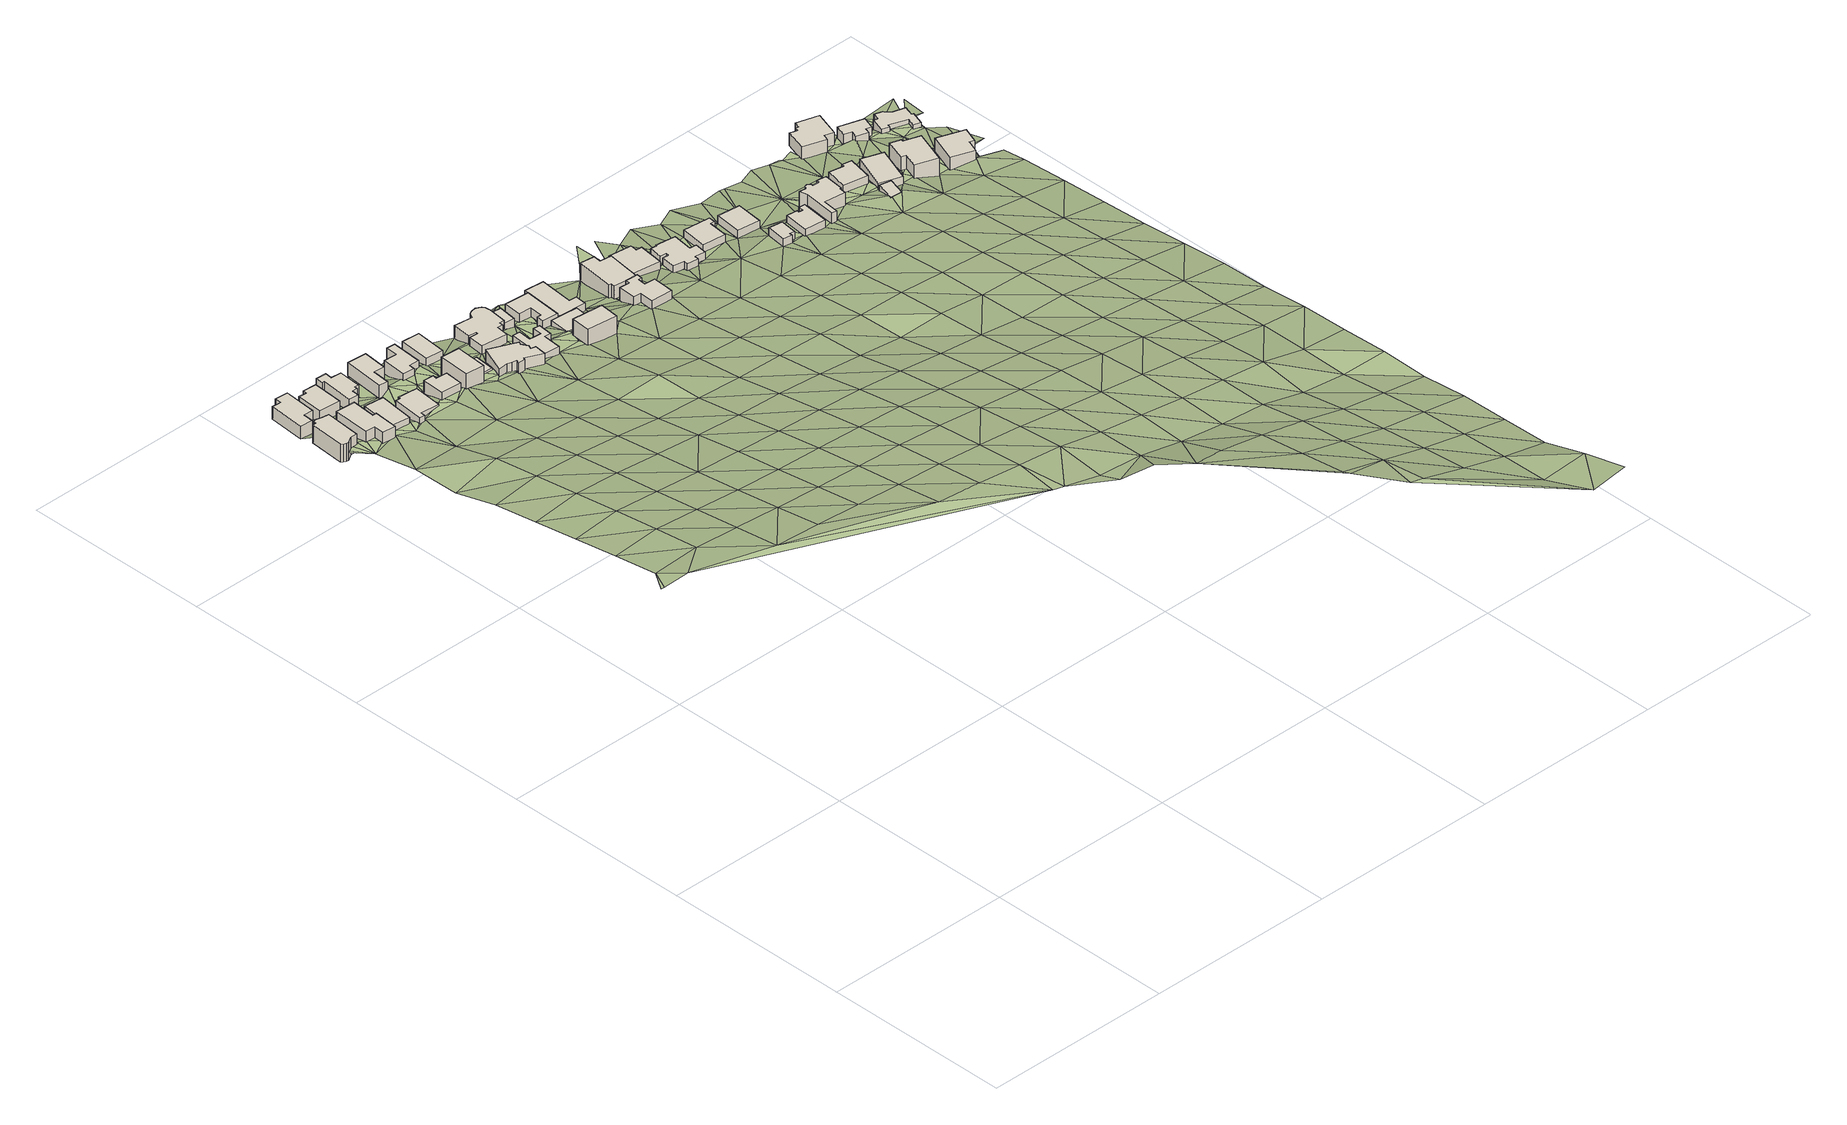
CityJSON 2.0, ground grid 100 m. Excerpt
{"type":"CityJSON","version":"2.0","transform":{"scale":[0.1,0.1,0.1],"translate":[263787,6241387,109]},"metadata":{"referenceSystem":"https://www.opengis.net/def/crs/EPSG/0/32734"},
"CityObjects":{
"building1":{"type":"Building","attributes":{"address":"17 Premier Road Walmer Estate Cape Town","building":"house","building:levels":3,"building_height":9.7,"plus_code":"4FRW3C6V+WQ6","ground_height":129.9,"roof_height":139.6},"geometry":[{"type":"Solid","lod":"1","boundaries":[[[[0,1,2,3]],[[1,4,5,2]],[[4,6,7,5]],[[6,8,9,7]],[[8,10,11,9]],[[10,12,13,11]],[[12,14,15,13]],[[14,16,17,15]],[[16,18,19,17]],[[18,20,21,19]],[[20,22,23,21]],[[22,0,3,23]],[[3,2,5,7,9,11,13,15,17,19,21,23]],[[22,20,18,16,14,12,10,8,6,4,1,0]]]]}]},
"building2":{"type":"Building","attributes":{"address":"8 Beresford Road Walmer Estate Cape Town","building":"house","building:levels":2,"building_height":6.9,"plus_code":"4FRW3C7V+2QG","ground_height":126.04,"roof_height":132.94},"geometry":[{"type":"Solid","lod":"1","boundaries":[[[[24,25,26,27]],[[25,28,29,26]],[[28,30,31,29]],[[30,32,33,31]],[[32,34,35,33]],[[34,36,37,35]],[[36,38,39,37]],[[38,24,27,39]],[[27,26,29,31,33,35,37,39]],[[38,36,34,32,30,28,25,24]]]]}]},
"building3":{"type":"Building","attributes":{"address":"19 Premier Road Walmer Estate Cape Town","building":"house","building:levels":3,"building_height":9.7,"plus_code":"4FRW3C6V+WRF","ground_height":129.9,"roof_height":139.6},"geometry":[{"type":"Solid","lod":"1","boundaries":[[[[40,41,42,43]],[[41,44,45,42]],[[44,46,47,45]],[[46,48,49,47]],[[48,50,51,49]],[[50,52,53,51]],[[52,54,55,53]],[[54,40,43,55]],[[43,42,45,47,49,51,53,55]],[[54,52,50,48,46,44,41,40]]]]}]},
"building4":{"type":"Building","attributes":{"address":"10 Beresford Road Walmer Estate Cape Town","building":"house","building:levels":2,"building_height":6.9,"plus_code":"4FRW3C7V+2R8","ground_height":126.04,"roof_height":132.94},"geometry":[{"type":"Solid","lod":"1","boundaries":[[[[56,57,58,59]],[[57,60,61,58]],[[60,62,63,61]],[[62,64,65,63]],[[64,66,67,65]],[[66,56,59,67]],[[59,58,61,63,65,67]],[[66,64,62,60,57,56]]]]}]},
"building5":{"type":"Building","attributes":{"address":"21 Premier Road Walmer Estate Cape Town","building":"house","building:levels":2,"building_height":6.9,"plus_code":"4FRW3C6V+VVW","ground_height":129.94,"roof_height":136.84},"geometry":[{"type":"Solid","lod":"1","boundaries":[[[[68,69,70,71]],[[69,72,73,70]],[[72,74,75,73]],[[74,68,71,75]],[[71,70,73,75]],[[74,72,69,68]]]]}]},
"building6":{"type":"Building","attributes":{"address":"23 Premier Road Walmer Estate Cape Town","building":"house","building:levels":2,"building_height":6.9,"plus_code":"4FRW3C6V+VWQ","ground_height":129.94,"roof_height":136.84},"geometry":[{"type":"Solid","lod":"1","boundaries":[[[[76,77,78,79]],[[77,80,81,78]],[[80,82,83,81]],[[82,84,85,83]],[[84,86,87,85]],[[86,88,89,87]],[[88,90,91,89]],[[90,76,79,91]],[[79,78,81,83,85,87,89,91]],[[90,88,86,84,82,80,77,76]]]]}]},
"building7":{"type":"Building","attributes":{"address":"12 Beresford Road University Estate Cape Town","building":"house","building:levels":2,"building_height":6.9,"plus_code":"4FRW3C7V+2V9","ground_height":126.04,"roof_height":132.94},"geometry":[{"type":"Solid","lod":"1","boundaries":[[[[92,93,94,95]],[[93,96,97,94]],[[96,98,99,97]],[[98,100,101,99]],[[100,102,103,101]],[[102,104,105,103]],[[104,106,107,105]],[[106,108,109,107]],[[108,110,111,109]],[[110,112,113,111]],[[112,114,115,113]],[[114,92,95,115]],[[95,94,97,99,101,103,105,107,109,111,113,115]],[[114,112,110,108,106,104,102,100,98,96,93,92]]]]}]},
"building8":{"type":"Building","attributes":{"address":"14 Beresford Road Walmer Estate Cape Town","building":"house","building:levels":2,"building_height":6.9,"plus_code":"4FRW3C7V+2X6","ground_height":129.29,"roof_height":136.19},"geometry":[{"type":"Solid","lod":"1","boundaries":[[[[116,117,118,119]],[[117,120,121,118]],[[120,122,123,121]],[[122,124,125,123]],[[124,126,127,125]],[[126,116,119,127]],[[119,118,121,123,125,127]],[[126,124,122,120,117,116]]]]}]},
"building9":{"type":"Building","attributes":{"address":"25 Premier Road University Estate Cape Town","building":"house","building:levels":2,"building_height":6.9,"plus_code":"4FRW3C6W+V2C","ground_height":133.66,"roof_height":140.56},"geometry":[{"type":"Solid","lod":"1","boundaries":[[[[128,129,130,131]],[[129,132,133,130]],[[132,134,135,133]],[[134,136,137,135]],[[136,138,139,137]],[[138,128,131,139]],[[131,130,133,135,137,139]],[[138,136,134,132,129,128]]]]}]},
"building10":{"type":"Building","attributes":{"address":"16 Beresford Road Walmer Estate Cape Town","building":"house","building:levels":2,"building_height":6.9,"plus_code":"4FRW3C6W+X2M","ground_height":129.29,"roof_height":136.19},"geometry":[{"type":"Solid","lod":"1","boundaries":[[[[140,141,142,143]],[[141,144,145,142]],[[144,146,147,145]],[[146,148,149,147]],[[148,150,151,149]],[[150,152,153,151]],[[152,154,155,153]],[[154,140,143,155]],[[143,142,145,147,149,151,153,155]],[[154,152,150,148,146,144,141,140]]]]}]},
"building11":{"type":"Building","attributes":{"address":"27 Premier Road Walmer Estate Cape Town","building":"house","building:levels":4,"building_height":12.5,"plus_code":"4FRW3C6W+V3J","ground_height":132.16,"roof_height":144.66},"geometry":[{"type":"Solid","lod":"1","boundaries":[[[[156,157,158,159]],[[157,160,161,158]],[[160,162,163,161]],[[162,156,159,163]],[[159,158,161,163]],[[162,160,157,156]]]]}]},
"building12":{"type":"Building","attributes":{"address":"University Estate Cape Town","building":"house","building:levels":1,"building_height":4.1,"plus_code":"4FRW3C6W+V4J","ground_height":132.16,"roof_height":136.26},"geometry":[{"type":"Solid","lod":"1","boundaries":[[[[164,165,166,167]],[[165,168,169,166]],[[168,170,171,169]],[[170,164,167,171]],[[167,166,169,171]],[[170,168,165,164]]]]}]},
"building13":{"type":"Building","attributes":{"address":"18 Beresford Road Walmer Estate Cape Town","building":"house","building:levels":2,"building_height":6.9,"plus_code":"4FRW3C6W+X3P","ground_height":128.44,"roof_height":135.34},"geometry":[{"type":"Solid","lod":"1","boundaries":[[[[172,173,174,175]],[[173,176,177,174]],[[176,178,179,177]],[[178,172,175,179]],[[175,174,177,179]],[[178,176,173,172]]]]}]},
"building14":{"type":"Building","attributes":{"address":"29 Premier Road Walmer Estate Cape Town","building":"house","building:levels":2,"building_height":6.9,"plus_code":"4FRW3C6W+V57","ground_height":132.16,"roof_height":139.06},"geometry":[{"type":"Solid","lod":"1","boundaries":[[[[180,181,182,183]],[[181,184,185,182]],[[184,186,187,185]],[[186,188,189,187]],[[188,190,191,189]],[[190,192,193,191]],[[192,194,195,193]],[[194,196,197,195]],[[196,198,199,197]],[[198,200,201,199]],[[200,202,203,201]],[[202,204,205,203]],[[204,206,207,205]],[[206,180,183,207]],[[183,182,185,187,189,191,193,195,197,199,201,203,205,207]],[[206,204,202,200,198,196,194,192,190,188,186,184,181,180]]]]}]},
"building15":{"type":"Building","attributes":{"address":"Beresford Road Walmer Estate Cape Town","building":"house","building:levels":2,"building_height":6.9,"plus_code":"4FRW3C6W+X67","ground_height":127.1,"roof_height":134},"geometry":[{"type":"Solid","lod":"1","boundaries":[[[[208,209,210,211]],[[209,212,213,210]],[[212,214,215,213]],[[214,216,217,215]],[[216,218,219,217]],[[218,220,221,219]],[[220,222,223,221]],[[222,224,225,223]],[[224,226,227,225]],[[226,228,229,227]],[[228,230,231,229]],[[230,232,233,231]],[[232,234,235,233]],[[234,236,237,235]],[[236,238,239,237]],[[238,240,241,239]],[[240,242,243,241]],[[242,208,211,243]],[[211,210,213,215,217,219,221,223,225,227,229,231,233,235,237,239,241,243]],[[242,240,238,236,234,232,230,228,226,224,222,220,218,216,214,212,209,208]]]]}]},
"building16":{"type":"Building","attributes":{"address":"31 Premier Road Walmer Estate Cape Town","building":"house","building:levels":2,"building_height":6.9,"plus_code":"4FRW3C6W+V69","ground_height":128.84,"roof_height":135.74},"geometry":[{"type":"Solid","lod":"1","boundaries":[[[[244,245,246,247]],[[245,248,249,246]],[[248,250,251,249]],[[250,252,253,251]],[[252,254,255,253]],[[254,256,257,255]],[[256,258,259,257]],[[258,260,261,259]],[[260,262,263,261]],[[262,264,265,263]],[[264,266,267,265]],[[266,244,247,267]],[[247,246,249,251,253,255,257,259,261,263,265,267]],[[266,264,262,260,258,256,254,252,250,248,245,244]]]]}]},
"building17":{"type":"Building","attributes":{"address":"Beresford Road Walmer Estate Cape Town","building":"house","building:levels":2,"building_height":6.9,"plus_code":"4FRW3C6W+X77","ground_height":125.45,"roof_height":132.35},"geometry":[{"type":"Solid","lod":"1","boundaries":[[[[268,269,270,271]],[[269,272,273,270]],[[272,274,275,273]],[[274,268,271,275]],[[271,270,273,275]],[[274,272,269,268]]]]}]},
"building18":{"type":"Building","attributes":{"address":"Walmer Estate Cape Town","building":"house","building:levels":3,"building_height":9.7,"plus_code":"4FRW3C6W+R9C","ground_height":130.36,"roof_height":140.06},"geometry":[{"type":"Solid","lod":"1","boundaries":[[[[276,277,278,279]],[[277,280,281,278]],[[280,282,283,281]],[[282,276,279,283]],[[279,278,281,283]],[[282,280,277,276]]]]}]},
"building19":{"type":"Building","attributes":{"address":"24 Beresford Road Walmer Estate Cape Town","building":"house","building:levels":2,"building_height":6.9,"plus_code":"4FRW3C6W+W8P","ground_height":125.45,"roof_height":132.35},"geometry":[{"type":"Solid","lod":"1","boundaries":[[[[284,285,286,287]],[[285,288,289,286]],[[288,290,291,289]],[[290,292,293,291]],[[292,294,295,293]],[[294,296,297,295]],[[296,298,299,297]],[[298,284,287,299]],[[287,286,289,291,293,295,297,299]],[[298,296,294,292,290,288,285,284]]]]}]},
"building20":{"type":"Building","attributes":{"address":"Walmer Estate Cape Town","building":"house","building:levels":1,"building_height":4.1,"plus_code":"4FRW3C6W+V9J","ground_height":127.07,"roof_height":131.17},"geometry":[{"type":"Solid","lod":"1","boundaries":[[[[300,301,302,303]],[[301,304,305,302]],[[304,306,307,305]],[[306,308,309,307]],[[308,310,311,309]],[[310,300,303,311]],[[303,302,305,307,309,311]],[[310,308,306,304,301,300]]]]}]},
"building21":{"type":"Building","attributes":{"address":"102 Upper Melbourne Road Walmer Estate Cape Town","building":"house","building:levels":2,"building_height":6.9,"plus_code":"4FRW3C6W+X94","ground_height":123.52,"roof_height":130.42},"geometry":[{"type":"Solid","lod":"1","boundaries":[[[[312,313,314,315]],[[313,316,317,314]],[[316,318,319,317]],[[318,320,321,319]],[[320,322,323,321]],[[322,312,315,323]],[[315,314,317,319,321,323]],[[322,320,318,316,313,312]]]]}]},
"building22":{"type":"Building","attributes":{"address":"99 Upper Melbourne Road Walmer Estate Cape Town","building":"house","building:levels":2,"building_height":6.9,"plus_code":"4FRW3C6W+VG3","ground_height":124.95,"roof_height":131.85},"geometry":[{"type":"Solid","lod":"1","boundaries":[[[[324,325,326,327]],[[325,328,329,326]],[[328,330,331,329]],[[330,332,333,331]],[[332,334,335,333]],[[334,336,337,335]],[[336,338,339,337]],[[338,340,341,339]],[[340,342,343,341]],[[342,344,345,343]],[[344,346,347,345]],[[346,324,327,347]],[[327,326,329,331,333,335,337,339,341,343,345,347]],[[346,344,342,340,338,336,334,332,330,328,325,324]]]]}]},
"building23":{"type":"Building","attributes":{"address":"97 Upper Melbourne Road Walmer Estate Cape Town","building":"house","building:levels":3,"building_height":9.7,"plus_code":"4FRW3C6W+WGF","ground_height":121.51,"roof_height":131.21},"geometry":[{"type":"Solid","lod":"1","boundaries":[[[[348,349,350,351]],[[349,352,353,350]],[[352,354,355,353]],[[354,356,357,355]],[[356,358,359,357]],[[358,360,361,359]],[[360,362,363,361]],[[362,348,351,363]],[[351,350,353,355,357,359,361,363]],[[362,360,358,356,354,352,349,348]]]]}]},
"building24":{"type":"Building","attributes":{"address":"30 Beresford Road Walmer Estate Cape Town","building":"house","building:levels":2,"building_height":6.9,"plus_code":"4FRW3C6W+WHQ","ground_height":119.67,"roof_height":126.57},"geometry":[{"type":"Solid","lod":"1","boundaries":[[[[364,365,366,367]],[[365,368,369,366]],[[368,370,371,369]],[[370,372,373,371]],[[372,374,375,373]],[[374,364,367,375]],[[367,366,369,371,373,375]],[[374,372,370,368,365,364]]]]}]},
"building25":{"type":"Building","attributes":{"address":"32 Beresford Road Walmer Estate Cape Town","building":"house","building:levels":1,"building_height":4.1,"plus_code":"4FRW3C6W+WM3","ground_height":121.86,"roof_height":125.96},"geometry":[{"type":"Solid","lod":"1","boundaries":[[[[376,377,378,379]],[[377,380,381,378]],[[380,382,383,381]],[[382,384,385,383]],[[384,386,387,385]],[[386,388,389,387]],[[388,390,391,389]],[[390,392,393,391]],[[392,394,395,393]],[[394,396,397,395]],[[396,398,399,397]],[[398,400,401,399]],[[400,402,403,401]],[[402,404,405,403]],[[404,406,407,405]],[[406,376,379,407]],[[379,378,381,383,385,387,389,391,393,395,397,399,401,403,405,407]],[[406,404,402,400,398,396,394,392,390,388,386,384,382,380,377,376]]]]}]},
"building26":{"type":"Building","attributes":{"address":"34 Beresford Road Walmer Estate Cape Town","building":"house","building:levels":1,"building_height":4.1,"plus_code":"4FRW3C6W+WQ2","ground_height":121.86,"roof_height":125.96},"geometry":[{"type":"Solid","lod":"1","boundaries":[[[[408,409,410,411]],[[409,412,413,410]],[[412,414,415,413]],[[414,416,417,415]],[[416,418,419,417]],[[418,408,411,419]],[[411,410,413,415,417,419]],[[418,416,414,412,409,408]]]]}]},
"building27":{"type":"Building","attributes":{"address":"University Estate Cape Town","building":"house","building:levels":1,"building_height":4.1,"plus_code":"4FRW3C6W+RV6","ground_height":124.64,"roof_height":128.74},"geometry":[{"type":"Solid","lod":"1","boundaries":[[[[420,421,422,423]],[[421,424,425,422]],[[424,426,427,425]],[[426,428,429,427]],[[428,430,431,429]],[[430,420,423,431]],[[423,422,425,427,429,431]],[[430,428,426,424,421,420]]]]}]},
"building28":{"type":"Building","attributes":{"address":"36 Beresford Road Walmer Estate Cape Town","building":"house","building:levels":1,"building_height":4.1,"plus_code":"4FRW3C6W+WR4","ground_height":120.69,"roof_height":124.79},"geometry":[{"type":"Solid","lod":"1","boundaries":[[[[432,433,434,435]],[[433,436,437,434]],[[436,438,439,437]],[[438,432,435,439]],[[435,434,437,439]],[[438,436,433,432]]]]}]},
"building29":{"type":"Building","attributes":{"address":"38 Beresford Road Walmer Estate Cape Town","building":"house","building:levels":1,"building_height":4.1,"plus_code":"4FRW3C6W+RW7","ground_height":123.28,"roof_height":127.38},"geometry":[{"type":"Solid","lod":"1","boundaries":[[[[440,441,442,443]],[[441,444,445,442]],[[444,446,447,445]],[[446,448,449,447]],[[448,450,451,449]],[[450,452,453,451]],[[452,454,455,453]],[[454,440,443,455]],[[443,442,445,447,449,451,453,455]],[[454,452,450,448,446,444,441,440]]]]}]},
"building30":{"type":"Building","attributes":{"address":"40 Beresford Road Walmer Estate Cape Town","building":"house","building:levels":3,"building_height":9.7,"plus_code":"4FRW3C6W+RXX","ground_height":118.25,"roof_height":127.95},"geometry":[{"type":"Solid","lod":"1","boundaries":[[[[456,457,458,459]],[[457,460,461,458]],[[460,462,463,461]],[[462,464,465,463]],[[464,466,467,465]],[[466,468,469,467]],[[468,470,471,469]],[[470,472,473,471]],[[472,474,475,473]],[[474,476,477,475]],[[476,478,479,477]],[[478,480,481,479]],[[480,482,483,481]],[[482,484,485,483]],[[484,486,487,485]],[[486,456,459,487]],[[459,458,461,463,465,467,469,471,473,475,477,479,481,483,485,487]],[[486,484,482,480,478,476,474,472,470,468,466,464,462,460,457,456]]]]}]},
"building31":{"type":"Building","attributes":{"building":"garage","building:levels":1,"building_height":4.1,"plus_code":"4FRW3C6X+Q4J","ground_height":120.44,"roof_height":124.54},"geometry":[{"type":"Solid","lod":"1","boundaries":[[[[488,489,490,491]],[[489,492,493,490]],[[492,494,495,493]],[[494,488,491,495]],[[491,490,493,495]],[[494,492,489,488]]]]}]},
"building32":{"type":"Building","attributes":{"address":"42 Beresford Road Walmer Estate Cape Town","building":"house","building:levels":2,"building_height":6.9,"plus_code":"4FRW3C6X+V34","ground_height":118.25,"roof_height":125.15},"geometry":[{"type":"Solid","lod":"1","boundaries":[[[[496,497,498,499]],[[497,500,501,498]],[[500,502,503,501]],[[502,504,505,503]],[[504,506,507,505]],[[506,496,499,507]],[[499,498,501,503,505,507]],[[506,504,502,500,497,496]]]]}]},
"building33":{"type":"Building","attributes":{"address":"44 Beresford Road Walmer Estate Cape Town","building":"house","building:levels":2,"building_height":6.9,"plus_code":"4FRW3C6X+R4Q","ground_height":117.05,"roof_height":123.95},"geometry":[{"type":"Solid","lod":"1","boundaries":[[[[508,509,510,511]],[[509,512,513,510]],[[512,514,515,513]],[[514,508,511,515]],[[511,510,513,515]],[[514,512,509,508]]]]}]},
"building34":{"type":"Building","attributes":{"address":"43 Beresford Road Walmer Estate Cape Town","building":"house","building:levels":2,"building_height":6.9,"plus_code":"4FRW3C6X+X5R","ground_height":113.22,"roof_height":120.12},"geometry":[{"type":"Solid","lod":"1","boundaries":[[[[516,517,518,519]],[[517,520,521,518]],[[520,522,523,521]],[[522,524,525,523]],[[524,526,527,525]],[[526,528,529,527]],[[528,530,531,529]],[[530,532,533,531]],[[532,534,535,533]],[[534,516,519,535]],[[519,518,521,523,525,527,529,531,533,535]],[[534,532,530,528,526,524,522,520,517,516]]]]}]},
"building35":{"type":"Building","attributes":{"address":"46 Beresford Road Walmer Estate Cape Town","building":"house","building:levels":3,"building_height":9.7,"plus_code":"4FRW3C6X+R6F","ground_height":117.05,"roof_height":126.75},"geometry":[{"type":"Solid","lod":"1","boundaries":[[[[536,537,538,539]],[[537,540,541,538]],[[540,542,543,541]],[[542,544,545,543]],[[544,546,547,545]],[[546,548,549,547]],[[548,550,551,549]],[[550,536,539,551]],[[539,538,541,543,545,547,549,551]],[[550,548,546,544,542,540,537,536]]]]}]},
"building36":{"type":"Building","attributes":{"address":"45 Beresford Road Walmer Estate Cape Town","building":"house","building:levels":2,"building_height":6.9,"plus_code":"4FRW3C6X+X64","ground_height":111.36,"roof_height":118.26},"geometry":[{"type":"Solid","lod":"1","boundaries":[[[[552,553,554,555]],[[553,556,557,554]],[[556,558,559,557]],[[558,560,561,559]],[[560,562,563,561]],[[562,564,565,563]],[[564,566,567,565]],[[566,552,555,567]],[[555,554,557,559,561,563,565,567]],[[566,564,562,560,558,556,553,552]]]]}]},
"building37":{"type":"Building","attributes":{"address":"48 Beresford Road Walmer Estate Cape Town","building":"house","building:levels":3,"building_height":9.7,"plus_code":"4FRW3C6X+Q8R","ground_height":114.05,"roof_height":123.75},"geometry":[{"type":"Solid","lod":"1","boundaries":[[[[568,569,570,571]],[[569,572,573,570]],[[572,574,575,573]],[[574,576,577,575]],[[576,578,579,577]],[[578,568,571,579]],[[571,570,573,575,577,579]],[[578,576,574,572,569,568]]]]}]},
"building38":{"type":"Building","attributes":{"address":"47 Beresford Road Walmer Estate Cape Town","building":"house","building:levels":2,"building_height":6.9,"plus_code":"4FRW3C6X+W8J","ground_height":109.24,"roof_height":116.14},"geometry":[{"type":"Solid","lod":"1","boundaries":[[[[580,581,582,583]],[[581,584,585,582]],[[584,586,587,585]],[[586,588,589,587]],[[588,590,591,589]],[[590,592,593,591]],[[592,594,595,593]],[[594,596,597,595]],[[596,598,599,597]],[[598,600,601,599]],[[600,602,603,601]],[[602,604,605,603]],[[604,606,607,605]],[[606,580,583,607]],[[583,582,585,587,589,591,593,595,597,599,601,603,605,607]],[[606,604,602,600,598,596,594,592,590,588,586,584,581,580]]]]}]},
"terrain1":{"type":"TINRelief","geometry":[{"type":"CompositeSurface","lod":"1","boundaries":[[[608,609,610]],[[610,609,611]],[[612,610,611]],[[613,610,612]],[[613,614,615]],[[612,614,613]],[[616,612,611]],[[617,615,618]],[[615,614,618]],[[617,619,620]],[[614,612,621]],[[619,617,618]],[[616,621,612]],[[622,620,623]],[[618,614,624]],[[623,620,619]],[[621,624,614]],[[625,622,626]],[[627,628,629]],[[630,619,618]],[[631,628,627]],[[626,622,623]],[[632,631,627]],[[624,630,618]],[[621,616,633]],[[625,634,627]],[[627,635,632]],[[623,619,636]],[[637,635,627]],[[638,625,626]],[[4,34,32]],[[34,4,1]],[[624,621,633]],[[48,632,635]],[[616,639,633]],[[630,636,619]],[[638,634,625]],[[637,627,634]],[[632,48,0]],[[1,0,34]],[[637,640,635]],[[34,0,48]],[[641,626,623]],[[611,642,616]],[[38,36,34]],[[48,64,34]],[[624,643,630]],[[38,34,64]],[[636,641,623]],[[643,624,633]],[[46,64,48]],[[634,644,41]],[[638,645,634]],[[646,639,616]],[[62,38,64]],[[634,645,644]],[[647,638,626]],[[648,636,630]],[[44,41,72]],[[72,41,644]],[[72,46,44]],[[641,647,626]],[[66,64,46]],[[645,649,644]],[[639,650,633]],[[645,638,651]],[[630,643,648]],[[104,46,72]],[[652,649,645]],[[104,66,46]],[[645,651,652]],[[636,653,641]],[[651,638,654]],[[647,654,638]],[[643,633,655]],[[104,72,106]],[[652,84,649]],[[648,653,636]],[[106,72,69]],[[104,102,66]],[[649,84,69]],[[655,633,650]],[[100,66,102]],[[646,650,639]],[[656,647,641]],[[657,651,658]],[[69,84,80]],[[84,82,80]],[[106,110,108]],[[659,648,643]],[[69,660,106]],[[653,656,641]],[[69,80,660]],[[654,661,651]],[[660,110,106]],[[661,658,651]],[[659,643,655]],[[110,114,112]],[[114,110,660]],[[662,660,80]],[[663,654,647]],[[662,80,664]],[[658,661,665]],[[660,117,114]],[[658,665,664]],[[642,646,616]],[[656,663,647]],[[666,655,650]],[[653,648,667]],[[136,664,665]],[[659,668,648]],[[669,661,654]],[[662,664,670]],[[671,665,661]],[[666,650,646]],[[670,664,136]],[[126,124,662]],[[670,672,662]],[[656,653,667]],[[662,672,126]],[[648,668,667]],[[663,673,654]],[[670,136,134]],[[654,673,669]],[[661,669,671]],[[655,674,659]],[[129,134,132]],[[672,670,675]],[[126,672,146]],[[674,655,666]],[[134,676,670]],[[671,669,129]],[[126,146,677]],[[677,116,126]],[[656,678,663]],[[670,676,675]],[[134,129,676]],[[676,129,669]],[[679,668,659]],[[146,144,677]],[[667,678,656]],[[675,680,681]],[[682,666,646]],[[673,683,669]],[[675,676,680]],[[679,659,674]],[[144,141,677]],[[683,684,669]],[[673,663,685]],[[676,686,680]],[[668,687,667]],[[160,686,676]],[[678,685,663]],[[686,140,680]],[[688,684,683]],[[674,666,689]],[[167,160,684]],[[167,684,688]],[[687,668,679]],[[690,683,673]],[[686,176,140]],[[691,686,160]],[[167,170,160]],[[682,689,666]],[[166,167,688]],[[642,682,646]],[[691,160,170]],[[667,692,678]],[[690,688,683]],[[691,693,686]],[[685,694,673]],[[673,694,690]],[[695,679,674]],[[691,170,168]],[[692,667,687]],[[166,688,206]],[[696,688,690]],[[206,168,166]],[[689,695,674]],[[690,697,696]],[[685,678,698]],[[697,690,699]],[[693,691,700]],[[691,168,700]],[[687,679,701]],[[702,690,694]],[[700,168,206]],[[698,678,692]],[[703,689,682]],[[693,224,173]],[[695,701,679]],[[704,693,700]],[[694,705,702]],[[705,706,702]],[[685,707,694]],[[693,704,708]],[[703,682,642]],[[206,709,700]],[[224,693,708]],[[710,692,687]],[[707,685,698]],[[695,689,711]],[[701,710,687]],[[705,694,712]],[[713,714,715]],[[714,705,716]],[[717,718,715]],[[708,704,719]],[[709,718,717]],[[714,717,715]],[[720,700,709]],[[703,711,689]],[[721,703,642]],[[719,722,708]],[[723,714,716]],[[717,714,723]],[[698,692,724]],[[709,717,720]],[[705,712,716]],[[720,725,700]],[[726,694,707]],[[712,694,726]],[[727,701,695]],[[710,724,692]],[[711,727,695]],[[720,728,725]],[[224,222,729]],[[730,707,698]],[[725,728,731]],[[725,731,732]],[[703,721,733]],[[254,728,734]],[[710,701,735]],[[734,736,254]],[[729,222,220]],[[737,712,738]],[[724,730,698]],[[218,729,220]],[[733,711,703]],[[726,739,712]],[[731,740,741]],[[721,742,743]],[[216,729,218]],[[728,744,731]],[[727,735,701]],[[712,745,738]],[[728,254,744]],[[743,733,721]],[[746,726,707]],[[739,745,712]],[[744,740,731]],[[744,254,252]],[[747,724,710]],[[738,748,252]],[[730,746,707]],[[749,738,745]],[[748,738,749]],[[745,739,749]],[[274,212,209]],[[735,747,710]],[[744,252,750]],[[751,252,748]],[[739,726,282]],[[727,711,752]],[[751,750,252]],[[753,274,744]],[[214,754,216]],[[733,755,711]],[[753,744,750]],[[754,214,212]],[[730,724,756]],[[274,753,285]],[[751,748,757]],[[754,212,274]],[[746,758,726]],[[759,753,750]],[[735,727,752]],[[726,758,282]],[[742,760,743]],[[711,755,752]],[[747,756,724]],[[759,750,761]],[[751,757,762]],[[285,754,274]],[[749,763,748]],[[743,760,733]],[[760,742,764]],[[765,746,730]],[[276,763,749]],[[754,285,284]],[[762,757,300]],[[735,766,747]],[[756,765,730]],[[767,284,762]],[[767,762,300]],[[755,733,768]],[[766,735,752]],[[769,282,758]],[[770,760,764]],[[276,282,769]],[[284,771,754]],[[284,767,771]],[[772,758,746]],[[768,733,760]],[[763,276,769]],[[773,774,300]],[[300,775,767]],[[769,774,763]],[[776,756,747]],[[765,772,746]],[[300,774,775]],[[755,777,752]],[[747,766,776]],[[778,769,758]],[[777,755,768]],[[779,774,769]],[[756,780,765]],[[775,781,782]],[[775,774,779]],[[783,782,322]],[[772,784,758]],[[760,770,785]],[[766,752,786]],[[787,771,322]],[[776,780,756]],[[758,784,778]],[[785,768,760]],[[788,781,775]],[[752,777,786]],[[769,778,779]],[[785,770,789]],[[790,772,765]],[[779,340,775]],[[354,782,781]],[[775,340,788]],[[782,354,322]],[[791,776,766]],[[770,792,789]],[[780,790,765]],[[793,794,770]],[[777,768,795]],[[322,354,787]],[[791,766,786]],[[796,779,778]],[[788,354,781]],[[794,792,770]],[[797,784,772]],[[340,798,788]],[[795,768,785]],[[798,799,788]],[[784,800,778]],[[336,798,340]],[[780,776,801]],[[790,797,772]],[[340,338,336]],[[802,786,777]],[[776,791,801]],[[803,798,336]],[[789,804,785]],[[802,777,795]],[[784,805,800]],[[332,330,806]],[[790,780,807]],[[336,334,803]],[[792,804,789]],[[797,805,784]],[[332,806,808]],[[809,791,786]],[[332,808,334]],[[801,807,780]],[[803,334,810]],[[811,794,793]],[[812,795,785]],[[354,352,813]],[[808,810,334]],[[809,786,802]],[[792,794,811]],[[814,352,815]],[[814,803,810]],[[790,816,797]],[[800,817,808]],[[804,812,785]],[[793,818,811]],[[791,819,801]],[[800,805,817]],[[813,352,820]],[[807,816,790]],[[352,814,820]],[[810,820,814]],[[810,808,821]],[[822,802,795]],[[791,809,819]],[[823,811,818]],[[804,792,824]],[[805,797,825]],[[820,826,813]],[[812,822,795]],[[827,808,817]],[[827,821,808]],[[828,807,801]],[[792,811,824]],[[816,825,797]],[[828,801,819]],[[812,804,829]],[[809,802,830]],[[822,831,802]],[[827,817,832]],[[833,811,823]],[[827,834,821]],[[807,835,816]],[[836,817,805]],[[824,829,804]],[[834,837,821]],[[825,838,805]],[[839,820,368]],[[821,837,840]],[[818,841,823]],[[820,839,842]],[[837,834,843]],[[844,827,832]],[[832,817,845]],[[809,830,819]],[[840,368,846]],[[802,831,830]],[[835,807,828]],[[837,843,847]],[[848,843,834]],[[837,847,840]],[[834,849,848]],[[812,850,822]],[[839,368,840]],[[805,838,836]],[[840,847,851]],[[824,811,852]],[[853,825,816]],[[839,840,851]],[[817,836,845]],[[847,854,851]],[[829,850,812]],[[855,828,819]],[[833,852,811]],[[853,816,835]],[[833,823,856]],[[845,376,857]],[[831,822,858]],[[819,830,855]],[[839,851,859]],[[836,376,845]],[[860,829,824]],[[825,861,838]],[[850,858,822]],[[380,377,382]],[[823,841,856]],[[851,382,859]],[[408,377,376]],[[852,860,824]],[[861,825,853]],[[862,835,828]],[[855,863,828]],[[377,418,382]],[[418,377,408]],[[376,836,409]],[[850,829,864]],[[831,865,830]],[[376,409,408]],[[838,420,836]],[[858,866,831]],[[852,833,867]],[[853,835,862]],[[860,864,829]],[[828,863,862]],[[868,838,861]],[[869,859,382]],[[418,869,382]],[[865,855,830]],[[856,867,833]],[[831,866,865]],[[868,420,838]],[[870,858,850]],[[409,836,436]],[[860,852,871]],[[853,872,861]],[[864,870,850]],[[869,418,416]],[[420,430,836]],[[436,836,430]],[[873,863,855]],[[414,412,409]],[[852,867,871]],[[862,872,853]],[[409,436,414]],[[874,866,858]],[[855,865,873]],[[421,420,868]],[[864,860,875]],[[876,869,416]],[[868,861,877]],[[841,878,856]],[[414,436,433]],[[870,874,858]],[[416,414,433]],[[878,867,856]],[[863,879,862]],[[871,875,860]],[[872,877,861]],[[416,433,876]],[[880,421,868]],[[436,430,438]],[[421,426,424]],[[881,865,866]],[[863,873,879]],[[882,878,841]],[[880,426,421]],[[864,883,870]],[[438,430,428]],[[866,874,881]],[[426,880,428]],[[867,884,871]],[[433,885,876]],[[880,868,886]],[[872,862,887]],[[875,883,864]],[[877,886,868]],[[888,438,428]],[[865,889,873]],[[888,428,880]],[[878,884,867]],[[879,887,862]],[[433,432,885]],[[874,870,890]],[[889,865,881]],[[891,875,871]],[[438,888,444]],[[892,877,872]],[[883,890,870]],[[886,440,880]],[[873,893,879]],[[884,891,871]],[[887,892,872]],[[432,438,894]],[[450,444,888]],[[446,450,448]],[[432,895,885]],[[893,873,889]],[[446,444,450]],[[440,886,896]],[[894,438,444]],[[883,875,897]],[[881,874,898]],[[899,886,877]],[[890,900,874]],[[901,440,896]],[[896,886,902]],[[440,901,441]],[[903,887,879]],[[891,897,875]],[[432,904,895]],[[892,899,877]],[[905,444,441]],[[894,904,432]],[[889,881,898]],[[901,896,906]],[[441,901,906]],[[898,874,900]],[[893,903,879]],[[894,444,905]],[[907,890,883]],[[441,906,905]],[[886,908,902]],[[909,892,887]],[[897,907,883]],[[899,908,886]],[[902,910,911]],[[905,912,894]],[[913,893,889]],[[905,914,912]],[[903,909,887]],[[894,915,904]],[[894,912,916]],[[917,900,890]],[[910,902,908]],[[913,889,898]],[[916,918,894]],[[899,892,919]],[[907,917,890]],[[920,918,916]],[[921,918,920]],[[921,922,918]],[[923,903,893]],[[915,894,924]],[[910,925,926]],[[892,909,919]],[[893,913,923]],[[918,927,894]],[[925,910,928]],[[929,910,908]],[[898,900,930]],[[908,899,931]],[[925,932,462]],[[917,933,900]],[[932,925,928]],[[928,910,929]],[[934,924,894]],[[502,918,462]],[[935,909,903]],[[919,931,899]],[[927,934,894]],[[462,932,502]],[[936,929,908]],[[913,898,930]],[[927,918,502]],[[930,900,933]],[[923,935,903]],[[929,937,928]],[[932,928,938]],[[937,939,928]],[[919,909,940]],[[936,908,941]],[[928,939,938]],[[931,941,908]],[[927,502,497]],[[942,923,913]],[[935,940,909]],[[497,502,500]],[[494,939,937]],[[934,927,943]],[[942,913,930]],[[496,927,497]],[[943,944,934]],[[494,936,945]],[[946,931,919]],[[939,509,938]],[[945,939,494]],[[936,941,945]],[[943,927,947]],[[509,496,938]],[[940,946,919]],[[935,923,948]],[[530,927,496]],[[949,923,942]],[[950,943,947]],[[530,947,927]],[[941,951,945]],[[952,941,931]],[[945,951,953]],[[935,948,940]],[[954,496,509]],[[923,949,948]],[[946,952,931]],[[508,945,953]],[[955,951,941]],[[951,956,953]],[[530,496,954]],[[957,953,956]],[[957,508,953]],[[508,954,509]],[[958,946,940]],[[508,957,542]],[[952,959,941]],[[941,959,955]],[[508,542,954]],[[940,948,958]],[[534,532,530]],[[954,960,530]],[[961,534,530]],[[542,962,954]],[[960,961,530]],[[955,959,963]],[[946,964,952]],[[954,962,960]],[[965,962,542]],[[958,966,946]],[[534,961,967]],[[968,955,963]],[[969,968,965]],[[970,961,960]],[[516,534,967]],[[959,952,964]],[[971,963,959]],[[946,966,964]],[[972,968,963]],[[965,968,973]],[[962,965,973]],[[962,974,975]],[[976,974,962]],[[973,968,972]],[[973,976,962]],[[977,971,959]],[[552,978,967]],[[974,976,979]],[[977,959,964]],[[980,981,971]],[[552,974,979]],[[973,982,976]],[[971,983,980]],[[984,973,972]],[[985,552,979]],[[986,982,973]],[[987,983,971]],[[972,568,984]],[[978,552,985]],[[979,988,985]],[[989,980,983]],[[990,982,991]],[[977,987,971]],[[989,568,980]],[[984,986,973]],[[991,982,986]],[[978,985,992]],[[984,993,986]],[[568,989,994]],[[995,984,568]],[[996,993,984]],[[580,992,997]],[[568,994,995]],[[996,984,998]],[[978,992,999]],[[1000,996,998]],[[580,1000,998]],[[580,999,992]],[[580,998,1001]],[[580,1001,1002]]]}]}
},
"vertices":[
[122,4314,209],[84,4319,209],[84,4319,306],[122,4314,306],[52,4328,209],[52,4328,306],[35,4321,209],[35,4321,306],[34,4308,209],[34,4308,306],[17,4307,209],[17,4307,306],[3,4122,209],[3,4122,306],[12,4111,209],[12,4111,306],[24,4105,209],[24,4105,306],[38,4105,209],[38,4105,306],[72,4125,209],[72,4125,306],[107,4126,209],[107,4126,306],
[168,4620,170],[99,4625,170],[99,4625,239],[168,4620,239],[97,4591,170],[97,4591,239],[50,4594,170],[50,4594,239],[36,4401,170],[36,4401,239],[101,4397,170],[101,4397,239],[105,4451,170],[105,4451,239],[155,4447,170],[155,4447,239],
[267,4047,209],[276,4174,209],[276,4174,306],[267,4047,306],[255,4175,209],[255,4175,306],[264,4300,209],[264,4300,306],[161,4307,209],[161,4307,306],[147,4110,209],[147,4110,306],[200,4107,209],[200,4107,306],[196,4052,209],[196,4052,306],
[299,4577,170],[227,4581,170],[227,4581,239],[299,4577,239],[226,4561,170],[226,4561,239],[184,4564,170],[184,4564,239],[175,4424,170],[175,4424,239],[289,4416,170],[289,4416,239],
[385,4077,209],[406,4264,209],[406,4264,278],[385,4077,278],[302,4275,209],[302,4275,278],[281,4088,209],[281,4088,278],
[544,4057,209],[558,4209,209],[558,4209,278],[544,4057,278],[455,4218,209],[455,4218,278],[454,4206,209],[454,4206,278],[429,4208,209],[429,4208,278],[414,4044,209],[414,4044,278],[443,4042,209],[443,4042,278],[445,4066,209],[445,4066,278],
[439,4561,170],[384,4565,170],[384,4565,239],[439,4561,239],[387,4603,170],[387,4603,239],[331,4607,170],[331,4607,239],[328,4566,170],[328,4566,239],[341,4565,170],[341,4565,239],[328,4395,170],[328,4395,239],[378,4391,170],[378,4391,239],[381,4429,170],[381,4429,239],[408,4427,170],[408,4427,239],[409,4444,170],[409,4444,239],[431,4442,170],[431,4442,239],
[584,4554,203],[481,4563,203],[481,4563,272],[584,4554,272],[461,4343,203],[461,4343,272],[507,4339,203],[507,4339,272],[515,4431,203],[515,4431,272],[572,4425,203],[572,4425,272],
[688,4065,247],[695,4162,247],[695,4162,316],[688,4065,316],[636,4166,247],[636,4166,316],[638,4188,247],[638,4188,316],[586,4192,247],[586,4192,316],[577,4073,247],[577,4073,316],
[724,4516,203],[679,4519,203],[679,4519,272],[724,4516,272],[675,4457,203],[675,4457,272],[605,4461,203],[605,4461,272],[596,4331,203],[596,4331,272],[658,4327,203],[658,4327,272],[660,4357,203],[660,4357,272],[713,4354,203],[713,4354,272],
[711,4055,232],[811,4048,232],[811,4048,357],[711,4055,357],[822,4214,232],[822,4214,357],[722,4221,232],[722,4221,357],
[849,4093,232],[903,4089,232],[903,4089,273],[849,4093,273],[912,4195,232],[912,4195,273],[858,4199,232],[858,4199,273],
[850,4342,194],[864,4507,194],[864,4507,263],[850,4342,263],[770,4515,194],[770,4515,263],[756,4350,194],[756,4350,263],
[891,4033,232],[942,4038,232],[942,4038,301],[891,4033,301],[968,4032,232],[968,4032,301],[993,4025,232],[993,4025,301],[986,4007,232],[986,4007,301],[1022,4006,232],[1022,4006,301],[1027,4018,232],[1027,4018,301],[1117,3977,232],[1117,3977,301],[1125,4041,232],[1125,4041,301],[1099,4048,232],[1099,4048,301],[1107,4068,232],[1107,4068,301],[1089,4102,232],[1089,4102,301],[1097,4116,232],[1097,4116,301],[954,4180,232],[954,4180,301],
[1210,4326,181],[1221,4423,181],[1221,4423,250],[1210,4326,250],[1218,4452,181],[1218,4452,250],[1209,4465,181],[1209,4465,250],[1183,4479,181],[1183,4479,250],[1154,4475,181],[1154,4475,250],[1141,4467,181],[1141,4467,250],[1126,4441,181],[1126,4441,250],[1029,4452,181],[1029,4452,250],[1019,4352,181],[1019,4352,250],[1062,4348,181],[1062,4348,250],[1061,4338,181],[1061,4338,250],[1014,4342,181],[1014,4342,250],[1006,4259,181],[1006,4259,250],[1147,4244,181],[1147,4244,250],[1154,4309,181],[1154,4309,250],[1182,4306,181],[1182,4306,250],[1184,4327,181],[1184,4327,250],
[1150,4009,198],[1230,4002,198],[1230,4002,267],[1150,4009,267],[1238,4101,198],[1238,4101,267],[1271,4098,198],[1271,4098,267],[1278,4174,198],[1278,4174,267],[1243,4177,198],[1243,4177,267],[1239,4128,198],[1239,4128,267],[1177,4133,198],[1177,4133,267],[1183,4201,198],[1183,4201,267],[1143,4205,198],[1143,4205,267],[1131,4073,198],[1131,4073,267],[1156,4071,198],[1156,4071,267],
[1221,4423,165],[1210,4326,165],[1210,4326,234],[1221,4423,234],[1266,4319,165],[1266,4319,234],[1278,4417,165],[1278,4417,234],
[1536,4047,214],[1374,4063,214],[1374,4063,311],[1536,4047,311],[1365,3962,214],[1365,3962,311],[1527,3946,214],[1527,3946,311],
[1444,4414,165],[1314,4425,165],[1314,4425,234],[1444,4414,234],[1306,4330,165],[1306,4330,234],[1373,4324,165],[1373,4324,234],[1368,4257,165],[1368,4257,234],[1347,4258,165],[1347,4258,234],[1344,4220,165],[1344,4220,234],[1427,4213,165],[1427,4213,234],
[1529,4197,181],[1383,4209,181],[1383,4209,222],[1529,4197,222],[1373,4089,181],[1373,4089,222],[1540,4075,181],[1540,4075,222],[1543,4118,181],[1543,4118,222],[1522,4120,181],[1522,4120,222],
[1463,4455,145],[1442,4215,145],[1442,4215,214],[1463,4455,214],[1587,4203,145],[1587,4203,214],[1592,4264,145],[1592,4264,214],[1552,4267,145],[1552,4267,214],[1568,4446,145],[1568,4446,214],
[1909,3989,160],[1916,4104,160],[1916,4104,229],[1909,3989,229],[1859,4108,160],[1859,4108,229],[1862,4149,160],[1862,4149,229],[1881,4148,160],[1881,4148,229],[1883,4179,160],[1883,4179,229],[1817,4183,160],[1817,4183,229],[1816,4160,160],[1816,4160,229],[1761,4164,160],[1761,4164,229],[1756,4071,160],[1756,4071,229],[1796,4068,160],[1796,4068,229],[1791,3996,160],[1791,3996,229],
[1907,4365,125],[1844,4373,125],[1844,4373,222],[1907,4365,222],[1849,4413,125],[1849,4413,222],[1774,4423,125],[1774,4423,222],[1747,4219,125],[1747,4219,222],[1762,4217,125],[1762,4217,222],[1760,4198,125],[1760,4198,222],[1882,4182,125],[1882,4182,222],
[2090,4362,107],[2060,4365,107],[2060,4365,176],[2090,4362,176],[2064,4402,107],[2064,4402,176],[1942,4417,107],[1942,4417,176],[1921,4248,107],[1921,4248,176],[2074,4229,107],[2074,4229,176],
[2269,4147,129],[2278,4212,129],[2278,4212,170],[2269,4147,170],[2242,4216,129],[2242,4216,170],[2256,4322,129],[2256,4322,170],[2151,4335,129],[2151,4335,170],[2151,4329,129],[2151,4329,170],[2116,4333,129],[2116,4333,170],[2107,4262,129],[2107,4262,170],[2140,4258,129],[2140,4258,170],[2138,4243,129],[2138,4243,170],[2107,4247,129],[2107,4247,170],[2097,4170,129],[2097,4170,170],[2155,4162,129],[2155,4162,170],[2152,4140,129],[2152,4140,170],[2212,4132,129],[2212,4132,170],[2215,4154,129],[2215,4154,170],
[2301,4191,129],[2423,4178,129],[2423,4178,170],[2301,4191,170],[2433,4280,129],[2433,4280,170],[2456,4278,129],[2456,4278,170],[2460,4315,129],[2460,4315,170],[2316,4330,129],[2316,4330,170],
[2554,3949,156],[2602,3943,156],[2602,3943,197],[2554,3949,197],[2604,3960,156],[2604,3960,197],[2630,3956,156],[2630,3956,197],[2641,4044,156],[2641,4044,197],[2568,4054,156],[2568,4054,197],
[2629,4299,117],[2508,4312,117],[2508,4312,158],[2629,4299,158],[2493,4171,117],[2493,4171,158],[2614,4157,117],[2614,4157,158],
[2798,3934,143],[2814,4079,143],[2814,4079,184],[2798,3934,184],[2781,4082,143],[2781,4082,184],[2778,4055,143],[2778,4055,184],[2757,4058,143],[2757,4058,184],[2758,4070,143],[2758,4070,184],[2700,4077,143],[2700,4077,184],[2685,3946,143],[2685,3946,184],
[2996,4010,92],[3000,4048,92],[3000,4048,190],[2996,4010,190],[3008,4047,92],[3008,4047,190],[3020,4156,92],[3020,4156,190],[2970,4163,92],[2970,4163,190],[2968,4147,92],[2968,4147,190],[2934,4150,92],[2934,4150,190],[2932,4162,92],[2932,4162,190],[2917,4172,92],[2917,4172,190],[2905,4170,92],[2905,4170,190],[2893,4154,92],[2893,4154,190],[2858,4159,92],[2858,4159,190],[2866,4117,92],[2866,4117,190],[2847,3944,92],[2847,3944,190],[2875,3941,92],[2875,3941,190],[2884,4024,92],[2884,4024,190],
[3175,3981,114],[3146,3879,114],[3146,3879,155],[3175,3981,155],[3209,3875,114],[3209,3875,155],[3236,3968,114],[3236,3968,155],
[3210,4189,92],[3159,4199,92],[3159,4199,161],[3210,4189,161],[3155,4184,92],[3155,4184,161],[3079,4199,92],[3079,4199,161],[3055,4084,92],[3055,4084,161],[3183,4058,92],[3183,4058,161],
[3366,4143,80],[3254,4184,80],[3254,4184,150],[3366,4143,150],[3185,3998,80],[3185,3998,150],[3298,3957,80],[3298,3957,150],
[3392,4575,42],[3277,4610,42],[3277,4610,111],[3392,4575,111],[3267,4578,42],[3267,4578,111],[3252,4583,42],[3252,4583,111],[3245,4563,42],[3245,4563,111],[3206,4575,42],[3206,4575,111],[3171,4461,42],[3171,4461,111],[3292,4424,42],[3292,4424,111],[3302,4454,42],[3302,4454,111],[3350,4440,42],[3350,4440,111],
[3542,4091,80],[3456,4121,80],[3456,4121,177],[3542,4091,177],[3459,4131,80],[3459,4131,177],[3403,4150,80],[3403,4150,177],[3366,4042,80],[3366,4042,177],[3393,4033,80],[3393,4033,177],[3367,3957,80],[3367,3957,177],[3481,3917,80],[3481,3917,177],
[3534,4436,24],[3405,4477,24],[3405,4477,93],[3534,4436,93],[3385,4415,24],[3385,4415,93],[3423,4403,24],[3423,4403,93],[3413,4370,24],[3413,4370,93],[3474,4351,24],[3474,4351,93],[3483,4379,24],[3483,4379,93],[3512,4370,24],[3512,4370,93],
[3742,4015,50],[3599,4066,50],[3599,4066,147],[3742,4015,147],[3545,3918,50],[3545,3918,147],[3664,3876,50],[3664,3876,147],[3688,3940,50],[3688,3940,147],[3712,3932,50],[3712,3932,147],
[3739,4389,2],[3672,4410,2],[3672,4410,71],[3739,4389,71],[3647,4440,2],[3647,4440,71],[3606,4453,2],[3606,4453,71],[3594,4417,2],[3594,4417,71],[3573,4424,2],[3573,4424,71],[3549,4350,2],[3549,4350,71],[3589,4336,2],[3589,4336,71],[3594,4350,2],[3594,4350,71],[3688,4319,2],[3688,4319,71],[3674,4276,2],[3674,4276,71],[3710,4264,2],[3710,4264,71],[3733,4334,2],[3733,4334,71],[3724,4340,2],[3724,4340,71],
[42,2157,528],[60,2155,528],[107,2255,528],[175,2126,562],[356,2255,541],[107,2505,491],[356,2505,509],[107,2755,453],[605,2005,553],[107,3005,414],[356,2755,476],[356,3005,442],[107,3255,376],[605,2255,521],[107,3505,311],[356,3255,406],[605,2505,487],[107,3755,307],[356,3505,370],[107,4005,259],[38,4105,259],[24,4105,259],[605,2755,455],[72,4125,259],[107,4126,259],[854,2255,501],[267,4047,256],[147,4110,259],[605,3005,423],[196,4052,259],[356,3755,304],[854,2005,539],[200,4107,259],[605,3255,390],[1845,1542,461],[854,2505,465],[281,4088,256],[356,4005,256],[1352,1755,537],[605,3505,352],[854,2755,432],[385,4077,256],[1103,2005,520],[443,4042,256],[414,4044,256],[854,3005,398],[605,3755,318],[1103,2255,484],[854,3255,365],[445,4066,256],[544,4057,286],[1103,2505,448],[461,4343,209],[605,4005,286],[507,4339,247],[854,3505,335],[558,4209,247],[577,4073,286],[1352,2005,501],[1103,3005,373],[1103,2755,415],[711,4055,286],[605,4255,247],[688,4065,286],[596,4331,247],[854,3755,292],[1352,2255,470],[658,4327,247],[722,4221,247],[605,4505,203],[1103,3255,333],[1352,2505,437],[713,4354,247],[660,4357,247],[1602,1755,510],[854,4005,273],[811,4048,273],[1103,3505,306],[756,4350,232],[1352,2755,400],[891,4033,273],[1602,2005,484],[986,4007,252],[854,4255,232],[1352,3005,356],[850,4342,232],[1103,3755,281],[1602,2255,457],[942,4038,273],[968,4032,273],[1352,3255,315],[993,4025,252],[1006,4259,214],[1602,2505,422],[1022,4006,252],[1851,1755,481],[1014,4342,214],[1117,3977,252],[1027,4018,252],[1352,3505,311],[1019,4352,214],[1097,4116,252],[1602,2755,383],[1851,2005,460],[1230,4002,234],[1099,4048,252],[1125,4041,252],[1107,4068,252],[1150,4009,252],[1131,4073,252],[1089,4102,252],[1061,4338,214],[1143,4205,214],[1896,1524,461],[1062,4348,214],[1156,4071,252],[1602,3005,342],[1147,4244,214],[1352,3755,265],[1851,2255,434],[1183,4201,214],[1103,4505,181],[1602,3255,300],[1182,4306,214],[1154,4309,214],[2100,1755,452],[1177,4133,214],[1851,2505,405],[1239,4128,234],[1238,4101,234],[1271,4098,234],[1365,3962,234],[1210,4326,214],[1184,4327,214],[2140,1423,428],[2100,1505,428],[1266,4319,198],[1352,4005,234],[1602,3505,270],[1851,2755,368],[1373,4089,234],[1374,4063,234],[1347,4258,198],[1344,4220,198],[2100,2255,404],[1306,4330,198],[1352,4505,165],[2100,2005,431],[1851,3005,322],[1383,4209,198],[1602,3755,250],[1373,4324,198],[2349,1505,406],[1368,4257,198],[1427,4213,198],[1540,4075,214],[2270,1344,480],[1851,3255,291],[2100,2505,373],[1442,4215,198],[2349,1755,404],[1602,4005,214],[2412,1222,480],[1463,4455,165],[1851,3505,258],[1522,4120,214],[1543,4118,214],[1587,4203,181],[2100,2755,341],[2349,2005,396],[1791,3996,193],[1756,4071,193],[2100,3005,294],[1602,4255,181],[1592,4264,181],[1552,4267,181],[1851,3755,227],[2598,1505,354],[2349,2255,373],[1602,4505,145],[1747,4219,160],[2598,1255,438],[2100,3255,280],[2349,2505,342],[2847,1005,424],[2863,716,457],[2847,750,457],[2598,1755,369],[1796,4068,193],[2100,3505,242],[1760,4198,160],[1762,4217,160],[1909,3989,193],[2349,2755,307],[2598,2005,361],[1882,4182,160],[2847,1255,392],[2100,3755,212],[1859,4108,193],[2349,3005,262],[1916,4104,193],[2598,2255,347],[1921,4248,160],[3096,750,394],[2847,1505,322],[1851,4505,125],[1907,4365,160],[1844,4373,160],[2349,3255,253],[2100,4005,177],[3036,522,423],[2598,2505,313],[1942,4417,125],[2074,4229,141],[2847,1755,331],[3096,500,423],[3096,1005,364],[2349,3505,229],[1940,4614,125],[2097,4170,141],[2598,2755,279],[3096,1255,341],[2847,2255,309],[2847,2005,330],[2152,4140,141],[3345,500,354],[2107,4247,141],[2598,3005,266],[2349,4005,168],[2100,4255,141],[2349,3755,205],[2100,4505,107],[2090,4362,141],[3679,28,308],[2038,4603,107],[2107,4262,141],[2155,4162,141],[2212,4132,141],[2060,4365,141],[2116,4333,141],[2140,4258,141],[2138,4243,141],[3096,1505,300],[2151,4335,141],[3345,750,331],[2598,3255,248],[2151,4329,141],[2847,2505,279],[3594,250,291],[2215,4154,141],[3096,1755,302],[2228,4570,91],[3345,1005,304],[2598,3505,220],[2847,3005,237],[2847,2755,246],[3345,1255,278],[3096,2255,274],[3096,2005,294],[3594,500,288],[2598,3755,193],[2349,4505,91],[3345,1505,236],[3594,750,278],[2847,3255,229],[3096,2505,250],[3345,1755,271],[3594,1005,264],[2450,4549,91],[2847,3505,210],[3843,250,305],[3096,2755,239],[2685,3946,156],[3345,2005,251],[3843,0,364],[3594,1255,237],[3843,500,235],[2598,4505,78],[2847,3755,180],[3096,3005,229],[2700,4077,156],[3345,2255,236],[3594,1505,206],[3843,750,228],[3096,3255,208],[3345,2505,221],[2847,4255,105],[2727,4525,67],[2847,3944,143],[3843,1005,224],[3594,2005,210],[3096,3505,191],[3594,1755,210],[2847,4005,143],[2875,3941,143],[3345,2755,204],[2755,4522,67],[2858,4159,105],[2866,4117,143],[3843,1255,198],[3096,3755,165],[3345,3005,198],[2996,4010,130],[2884,4024,143],[2905,4170,105],[3594,2255,198],[2893,4154,105],[2847,4505,67],[2917,4172,105],[3843,1505,204],[2970,4163,105],[3345,3255,179],[2932,4162,105],[2934,4150,105],[2968,4147,105],[3594,2505,191],[2935,4537,67],[3008,4047,130],[3000,4048,130],[3096,4255,92],[3096,4005,130],[3146,3879,165],[3843,2005,186],[3345,3505,159],[3055,4084,130],[3843,1755,191],[3030,4521,55],[3594,2755,175],[3209,3875,165],[3175,3981,130],[3183,4058,130],[3185,3998,130],[3594,3005,157],[3345,3755,141],[3843,2255,164],[3096,4505,55],[3086,4515,55],[3298,3957,114],[3594,3255,141],[3171,4461,55],[3843,2755,135],[3843,2505,158],[3165,4524,55],[3367,3957,114],[3594,3505,124],[3345,4005,114],[3345,4255,80],[3481,3917,87],[3393,4033,114],[3366,4042,114],[3843,3005,114],[3594,3755,108],[3413,4370,80],[3385,4415,42],[3474,4351,58],[3545,3918,87],[3843,3505,86],[3459,4131,114],[3843,3255,100],[3405,4477,42],[3542,4091,87],[3456,4121,114],[3423,4403,42],[3664,3876,108],[3599,4066,87],[3594,4255,58],[3512,4370,58],[3483,4379,58],[3549,4350,58],[3843,3755,69],[3594,4505,24],[3573,4424,24],[3712,3932,87],[3688,3940,87],[3589,4336,58],[3733,3916,50],[3707,4235,58],[3606,4453,24],[3674,4276,58],[3828,3867,69],[3594,4417,24],[3764,4001,50],[3594,4350,58],[3688,4319,58],[3647,4440,24],[3710,4264,58],[3843,4005,50],[3805,4201,30],[3733,4334,30],[3672,4410,24],[3753,4365,30],[3810,4539,2],[3724,4340,30],[3805,4347,30],[3843,4505,2]
]}
